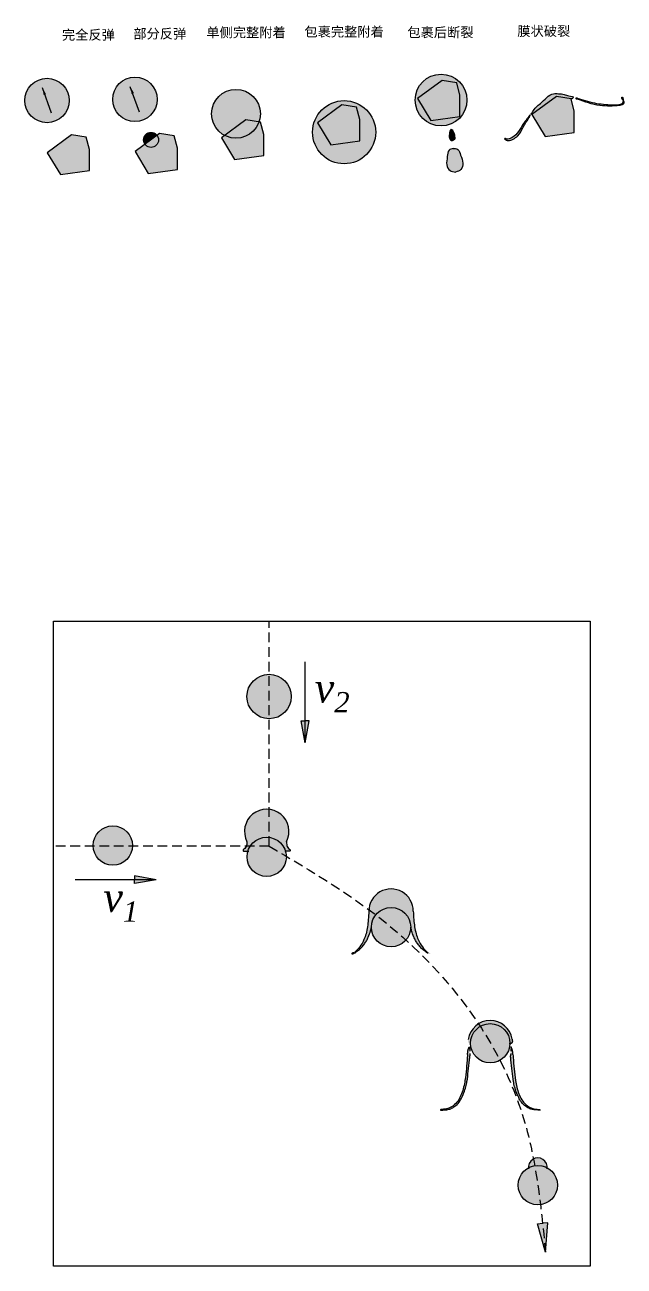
# Model space of a CAD drawing. Header units: millimetres. Extents: x -168 to 2937, y -666 to 1342.
# Drawn here: x 1097 to 1406, y -217 to 422 of the extents above; entities that cross this region are included whole.
import ezdxf

# ---------------------------------------------------------------- set-up
doc = ezdxf.new("R2010")
doc.units = ezdxf.units.MM
doc.linetypes.add('CENTER', pattern=[2, 1.25, -0.25, 0.25, -0.25])
doc.linetypes.add('DASHED', pattern=[0.75, 0.5, -0.25])
doc.styles.add('说明', font='', dxfattribs={"height": 3})
doc.styles.get('说明').set_extended_font_data('SimSun')

msp = doc.modelspace()

# ---------------------------------------------------------------- hatches: boundary and pattern name
at = {"ltscale": 5}
h = msp.add_hatch(color=256, dxfattribs=at)
h.set_gradient(color1=(68, 128, 238), one_color=1, tint=1, name='SPHERICAL')
h.paths.add_polyline_path([(1298.064855648443, 383.7305736401386, 1), (1324.743388965653, 383.7305736401386, 1)])
h.paths.add_polyline_path([(1311.924535845924, 393.7303434259884), (1319.501351831489, 392.5407290483643), (1321.157894394005, 386.2113890561257), (1321.157894394005, 375.2747302143816), (1306.110941010608, 373.224105265391), (1299.271413585079, 384.5025354040212)], flags=16)
h = msp.add_hatch(color=151)
h.set_gradient(color1=(61, 117, 240), one_color=1, tint=1, name='SPHERICAL')
h.paths.add_polyline_path([(1119.26464222179, 386.4532388977797, 1), (1097.15219614047, 380.5282268276133, 1)])
h = msp.add_hatch(color=151)
h.set_gradient(color1=(61, 117, 240), one_color=1, tint=1, name='SPHERICAL')
h.paths.add_polyline_path([(1164.600537313836, 387.0489380056188, 1), (1142.488091232516, 381.1239259354525, 1)])
for color, points in [(7, [(1153.080930786743, 387.3263785569725), (1151.1687888665, 390.6131343847203), (1152.448809941464, 387.0963053848313)]), (7, [(1151.816689096184, 386.8662322126903), (1151.1687888665, 390.6131343847203), (1152.448809941464, 387.0963053848313)]), (7, [(1107.745035694697, 386.7306794491334), (1105.832893774453, 390.0174352768812), (1107.112914849417, 386.5006062769922)]), (7, [(1106.480794004137, 386.2705331048512), (1105.832893774453, 390.0174352768812), (1107.112914849417, 386.5006062769922)]), (7, [(1241.349788008998, 52.55176302178823), (1241.349788008998, 63.77935677562981), (1239.331721149801, 63.77935677562981)]), (7, [(1243.367854868195, 63.77935677562981), (1241.349788008998, 52.55176302178823), (1241.349788008998, 63.77935677562981)]), (7, [(1153.254127352208, -16.06621893293732), (1164.48172110605, -18.08428579213387), (1153.254127352208, -18.08428579213387)]), (7, [(1164.48172110605, -18.08428579213387), (1153.254127352208, -18.08428579213387), (1153.254127352208, -20.1023526513311)]), (1, [(1361.110275494834, -195.4286035727396), (1365.269262464528, -210.0589705160569), (1363.787823579377, -195.1623272197121)]), (1, [(1365.269262464528, -210.0589705160569), (1363.787823579377, -195.1623272197121), (1366.465371663922, -194.8960508666845)])]:
    msp.add_hatch(color=color).paths.add_polyline_path(points)
for points in [[(1321.157894394005, 386.2113890561257), (1319.501351831489, 392.5407290483643), (1311.924535845924, 393.7303434259884), (1299.271413585079, 384.5025354040212), (1306.110941010608, 373.224105265391), (1321.157894394005, 375.2747302143816)], [(1380.09995953612, 378.0000241783079), (1378.443416973603, 384.3293641705465), (1370.866600988038, 385.5189785481706), (1358.213478727193, 376.2911705262034), (1365.053006152722, 365.0127403875732), (1380.09995953612, 367.0633653365638)], [(1269.533856354553, 373.6842286059108), (1267.877313792037, 380.0135685981494), (1260.300497806472, 381.2031829757735), (1247.647375545627, 371.9753749538063), (1254.486902971156, 360.6969448151762), (1269.533856354553, 362.7475697641668)], [(1220.008568051742, 366.0260203230602), (1218.352025489225, 372.3553603152988), (1210.775209503661, 373.5449746929229), (1198.122087242816, 364.3171666709557), (1204.961614668344, 353.0387365323255), (1220.008568051742, 355.0893614813161)], [(1130.142602394166, 358.3172388370888), (1128.48605983165, 364.6465788293274), (1120.909243846085, 365.8361932069515), (1108.25612158524, 356.6083851849843), (1115.095649010769, 345.3299550463541), (1130.142602394166, 347.3805799953448)], [(1175.478497486213, 358.912937944928), (1173.821954923696, 365.2422779371666), (1166.245138938132, 366.4318923147907), (1153.592016677287, 357.2040842928235), (1160.431544102815, 345.9256541541934), (1175.478497486213, 347.976279103184)]]:
    msp.add_hatch(color=256, dxfattribs=at).paths.add_polyline_path(points)
h = msp.add_hatch(color=256, dxfattribs=at)
h.set_gradient(color1=(68, 128, 238), one_color=1, tint=1, name='SPHERICAL')
h.paths.add_polyline_path([(1193.045470725386, 376.6525482293055, 0.2782686731374369), (1199.764296925206, 365.5148153910511), (1210.775209503661, 373.5449746929229), (1217.51794280543, 372.4863172706558, 0.08451279472621634), (1218.227208315838, 376.6525482293055, 1)])
h = msp.add_hatch(color=256, dxfattribs=at)
h.set_gradient(color1=(68, 128, 238), one_color=1, tint=1, name='SPHERICAL')
edge = h.paths.add_edge_path()
edge.add_spline(control_points=[(1356.781201573634, 374.8123206393765), (1356.842364113052, 374.8384842874511), (1356.981746328805, 374.9244660427959), (1357.086700771373, 375.2581977207615), (1357.189540552062, 375.5587088061533), (1357.348059637619, 375.7499117478724), (1357.358717054293, 376.025992555774), (1356.976547745425, 375.6700164863473), (1356.744892891178, 375.34482191524), (1356.202208798037, 374.7313791214663), (1355.267973890511, 373.5158324497987), (1352.674963422676, 369.9905925003122), (1350.438652589754, 365.3471495885954), (1346.750765634737, 363.7600021678272), (1345.412274036403, 363.3394188399753), (1344.829807273089, 363.8381546899736), (1344.468278557469, 364.0808786881831), (1343.97157780551, 363.7487664803416), (1344.54637461207, 363.2987623190628), (1345.076468332105, 362.9475856622869), (1346.115101568383, 362.8331877542881), (1347.369309858454, 362.8616401298765), (1349.080782722546, 363.8411839794661), (1351.79890001542, 365.5923671639748), (1353.28552224113, 369.0928313129565), (1355.0509013833, 371.9981148380846), (1356.129773788219, 373.6583049211114), (1356.649266758501, 374.5765619666703), (1356.781201573634, 374.8123206393766)], knot_values=[0.2416253327430791, 0.2416253327430791, 0.2416253327430791, 0.2416253327430791, 0.4398426881751445, 0.7520437936799206, 1.225060360504775, 1.377127263806531, 1.527998269847219, 1.815989240292576, 2.311132356773794, 3.074338884808173, 4.101995781663767, 6.997972567788008, 16.26370167663839, 17.95526860929146, 19.35226278395657, 19.90840308197157, 20.19604877666119, 20.58587956864591, 21.12636661991543, 21.75681720830566, 22.69018762586683, 24.10014133058093, 25.47849191405642, 28.49510909741259, 33.63970312095778, 36.40183872820337, 38.75640981781866, 39.56691318222288, 39.56691318222288, 39.56691318222288, 39.56691318222288], degree=3, periodic=0)
edge = h.paths.add_edge_path()
edge.add_spline(control_points=[(1381.299948878225, 384.2379741891298), (1381.19463833831, 384.295723094521), (1380.98089216119, 384.4235905209073), (1381.015188805052, 385.2420411328113), (1382.313729575362, 384.4492481260552), (1384.389967363895, 384.0219270192048), (1389.653551845217, 382.1348948083607), (1396.171743585594, 381.3934114910635), (1401.711916588263, 381.0873961854104), (1404.416102534165, 381.6639895418677), (1405.339480845943, 382.2060998748617), (1405.356832282881, 383.5897427706414), (1405.841761452206, 382.6245899702656), (1405.524716859151, 381.8477867016967), (1404.313793488824, 380.8734359376859), (1402.202034356522, 380.8335728761195), (1398.892131097185, 380.5425889403327), (1394.35513480034, 380.7440434100066), (1388.817776944764, 381.5687823973647), (1384.520063404368, 383.3336639213041), (1381.974990415479, 384.0489752043852), (1381.299948878225, 384.2379741891298)], knot_values=[0.02650214449908354, 0.02650214449908354, 0.02650214449908354, 0.02650214449908354, 0.3668574997350582, 0.7424949367487237, 1.894262582381526, 3.12743490577737, 8.12242620322511, 17.58464728776416, 23.17580160712411, 24.67992875881717, 25.67628525251004, 26.50836299837643, 26.87204994215041, 28.05937614435399, 28.88171169764193, 31.40152650018397, 34.03913014757348, 38.99145816997297, 44.92134597814604, 50.74911677990956, 52.8519863920559, 52.8519863920559, 52.8519863920559, 52.8519863920559], degree=3, periodic=0)
edge = h.paths.add_edge_path()
edge.add_spline(control_points=[(1404.892337961086, 384.1971009670935), (1404.812399722663, 384.2982045364527), (1404.642120694425, 384.5411932723773), (1404.59948116568, 384.8905381504326), (1404.592967347749, 385.4147319877059), (1404.946323552279, 385.1781698239625), (1405.165385126849, 384.9873563123941), (1405.201538232172, 384.4978459668786), (1405.331053729988, 384.1861313849133), (1405.396487794628, 383.3463372840019), (1405.198007265505, 383.804019767616), (1404.887192073656, 383.8478779522383), (1404.878847202122, 384.0507955563922), (1404.892337961086, 384.1971009670936)], knot_values=[0.1198011541263406, 0.1198011541263406, 0.1198011541263406, 0.1198011541263406, 0.3603473512434037, 0.6903385213804454, 0.869874577279497, 1.094768234668348, 1.220027039276248, 1.463420628696909, 1.914923184393774, 2.180556561035519, 2.369589556474645, 2.501648553072067, 2.735296293687975, 2.735296293687975, 2.735296293687975, 2.735296293687975], degree=3, periodic=0)
h = msp.add_hatch(color=256, dxfattribs=at)
h.set_gradient(color1=(68, 128, 238), one_color=1, tint=1, name='SPHERICAL')
edge = h.paths.add_edge_path()
edge.add_spline(control_points=[(1378.431292350939, 384.3756900910846), (1378.669166360259, 384.4034734444306), (1379.117014707066, 384.455781508268), (1380.198182845176, 385.5743914360311), (1376.847778292727, 385.8161226265341), (1374.955581636453, 386.8000528890154), (1372.09234187914, 386.9439455756896), (1368.882602603999, 387.271603440186), (1365.650173360706, 384.9697711005389), (1363.08528153771, 382.247156222392), (1360.30074402842, 380.1697357861786), (1359.125868830547, 378.406271736668), (1358.293860048594, 377.3601933717423), (1358.140323581578, 376.9545855334219), (1357.761811101344, 376.6561574979898), (1358.011617304282, 376.4542922228946), (1358.213478727193, 376.2911705262034)], knot_values=[0, 0, 0, 0, 0.7208841939292309, 1.357217610332115, 3.759362072122288, 6.271724954901459, 9.23753533509026, 11.82494156879094, 15.81942282403566, 20.30147637166521, 23.27190160786705, 26.08835187345194, 26.62385453625799, 27.25407506290964, 27.38614164799694, 27.94218025679683, 27.94218025679683, 27.94218025679683, 27.94218025679683], degree=3, periodic=0)
edge.add_line((1358.213478727193, 376.2911705262034), (1370.866600988038, 385.5189785481706))
edge.add_line((1370.866600988038, 385.5189785481706), (1378.431292350939, 384.3756900910846))
h = msp.add_hatch(color=256, dxfattribs=at)
h.set_gradient(color1=(68, 128, 238), one_color=1, tint=1, name='SPHERICAL')
h.paths.add_polyline_path([(1277.694849332685, 367.1507443837013, 1), (1245.126611899871, 367.1507443837013, 1)])
h.paths.add_polyline_path([(1269.533856354553, 362.7475697641668), (1254.486902971156, 360.6969448151762), (1247.647375545627, 371.9753749538063), (1260.300497806472, 381.2031829757735), (1267.877313792037, 380.0135685981494), (1269.533856354553, 373.6842286059108)], flags=16)
h = msp.add_hatch(color=256, dxfattribs=at)
h.set_gradient(color1=(69, 94, 237), one_color=1, tint=1, name='SPHERICAL')
h.paths.add_polyline_path([(1164.961124930939, 365.4954724721912, 0.7258565346707707), (1157.975354863866, 363.2187185691203, 0.1588448748907908), (1158.717378761787, 360.9419646660493)])
h = msp.add_hatch(color=151)
h.set_gradient(color1=(61, 117, 240), one_color=1, tint=1, name='SPHERICAL')
edge = h.paths.add_edge_path()
edge.add_spline(control_points=[(1317.255106005612, 362.8527358706376), (1317.420390507942, 362.9160489613571), (1317.935040083047, 363.1131881654447), (1318.587161213521, 363.9378038721766), (1318.321928432327, 365.7046151330836), (1317.945517394415, 367.5073830371447), (1316.944041233734, 368.4963801448574), (1316.645078782924, 368.7916173265044)], knot_values=[0, 0, 0, 0, 0.5303994817304034, 1.651515199912941, 2.78745218855749, 5.712057678250453, 6.956655773016211, 6.956655773016211, 6.956655773016211, 6.956655773016211], degree=3, periodic=0)
edge.add_spline(control_points=[(1316.645078782924, 368.7916173265044), (1316.412377920544, 368.4417690035575), (1315.632867431477, 367.2698333496452), (1315.630801389424, 365.4281892154961), (1315.730282407541, 363.6443523432114), (1316.536422556841, 362.9695256304277), (1317.080401956932, 362.8811261778229), (1317.255106005612, 362.8527358706376)], knot_values=[0, 0, 0, 0, 1.24459809476565, 4.169203584458862, 5.305140573103499, 6.42625629128599, 6.956655773016945, 6.956655773016945, 6.956655773016945, 6.956655773016945], degree=3, periodic=0)
h = msp.add_hatch(color=151)
h.set_gradient(color1=(61, 117, 240), one_color=1, tint=1, name='SPHERICAL')
edge = h.paths.add_edge_path()
edge.add_spline(control_points=[(1318.925602453155, 346.5897233271957), (1319.930869814378, 346.9273190811434), (1322.065697753709, 347.6442515863923), (1323.014034846835, 351.67513543111), (1321.54091890966, 354.8536419360814), (1320.58692819399, 358.6156448120759), (1318.523972414949, 358.7760360632271), (1317.66701074191, 358.8426633541869)], knot_values=[0, 0, 0, 0, 3.008629996326898, 6.389252872440085, 10.6583029931405, 13.99673692036497, 16.36897896480361, 16.36897896480361, 16.36897896480361, 16.36897896480361], degree=3, periodic=0)
edge.add_spline(control_points=[(1317.66701074191, 358.8426633541869), (1316.841488355336, 358.603215459595), (1314.854216075036, 358.0267947940412), (1314.684924262485, 354.1494111134161), (1313.888728249706, 350.7378064945104), (1315.636701714172, 346.9838810051959), (1317.872696649112, 346.7159086212533), (1318.925602453155, 346.5897233271957)], knot_values=[0, 0, 0, 0, 2.372242044438962, 5.710675971663335, 9.979726092363634, 13.3603489684766, 16.36897896480336, 16.36897896480336, 16.36897896480336, 16.36897896480336], degree=3, periodic=0)
h = msp.add_hatch(color=151)
h.set_gradient(color1=(61, 117, 240), one_color=1, tint=1, name='SPHERICAL')
h.paths.add_polyline_path([(1234.17560123061, 76.32713006681706, 1), (1211.283112512018, 76.32713006681706, 1)])
h = msp.add_hatch(color=151)
h.set_gradient(color1=(61, 117, 240), one_color=1, tint=1, name='SPHERICAL')
edge = h.paths.add_edge_path()
edge.add_arc((1221.487042652957, 6.808546154874648), 11.44624435929633, 90.00000000000114, 207.4636037954918)
edge.add_spline(control_points=[(1211.330744563548, 1.529709251561258), (1211.296625347189, 1.065379294573063), (1211.22963186011, 0.2427456379742807), (1210.877381817872, -0.9708973553407532), (1210.400412863486, -2.10929465137076), (1209.356978063487, -2.449274266420275), (1209.30069186151, -3.195406941999522), (1209.858461006266, -3.479872585111707), (1210.678550248305, -3.328915635806993), (1211.366692126471, -3.347421757341749), (1211.784982375301, -3.372006760014528)], knot_values=[6.516171785898566, 6.516171785898566, 6.516171785898566, 6.516171785898566, 7.903526105270348, 8.984912324884782, 10.33517913637245, 11.40285272537325, 11.80803719830887, 12.22561246474938, 13.03645146845715, 14.2890016822963, 14.2890016822963, 14.2890016822963, 14.2890016822963], degree=3, periodic=0)
edge.add_arc((1221.487042652957, -6.300599579977643), 10.13442793335742, 90, 163.2034199015666, ccw=False)
edge.add_line((1221.487042652957, 3.833828353379772), (1221.487042652957, 18.25479051417096))
edge = h.paths.add_edge_path()
edge.add_line((1221.487042652957, 18.25479051417096), (1221.487042652957, 3.833828353379772))
edge.add_arc((1221.487042652957, -6.300599579977643), 10.13442793335742, 16.796580098436323, 90, ccw=False)
edge.add_spline(control_points=[(1231.189102930613, -3.372006760014074), (1231.607393179444, -3.347421757341067), (1232.295535057609, -3.328915635806084), (1233.115624299649, -3.479872585110797), (1233.673393444405, -3.195406941998613), (1233.617107242428, -2.449274266419366), (1232.573672442429, -2.109294651369964), (1232.096703488043, -0.9708973553399574), (1231.744453445804, 0.2427456379750765), (1231.677459958726, 1.065379294573972), (1231.643340742367, 1.529709251562053)], knot_values=[6.516171785898374, 6.516171785898374, 6.516171785898374, 6.516171785898374, 7.768721999739087, 8.579561003446857, 8.997136269887367, 9.402320742822983, 10.46999433182378, 11.82026114331146, 12.90164736292589, 14.28900168229786, 14.28900168229786, 14.28900168229786, 14.28900168229786], degree=3, periodic=0)
edge.add_arc((1221.487042652957, 6.808546154874648), 11.44624435929633, 332.5363962045107, 450.0000000000011)
h = msp.add_hatch(color=151)
h.set_gradient(color1=(52, 60, 57), one_color=1, tint=1, name='SPHERICAL')
h.paths.add_polyline_path([(1131.987812735838, -0.4927382157488864, 1), (1152.256668602553, -0.4927382157488864, 1)])
h = msp.add_hatch(color=151)
h.set_gradient(color1=(52, 60, 57), one_color=1, tint=1, name='SPHERICAL')
h.paths.add_polyline_path([(1211.352614719599, -6.300599579977643, 1), (1231.621470586314, -6.300599579977643, 1)])
h = msp.add_hatch(color=151)
h.set_gradient(color1=(61, 117, 240), one_color=1, tint=1, name='SPHERICAL')
edge = h.paths.add_edge_path()
edge.add_spline(control_points=[(1274.185561453686, -34.27510827810097), (1274.10685285427, -35.73508012222005), (1273.896248862369, -39.64158971219031), (1273.209834845896, -44.6048951397549), (1271.621854001361, -49.33361602834744), (1269.707221561478, -52.68229009389809), (1267.76417427586, -54.62995312538312), (1266.858550683914, -55.53671100251388)], knot_values=[0, 0, 0, 0, 4.388875556807723, 11.74350349352159, 14.92363018966222, 19.32006269814245, 23.15354980542694, 23.15354980542694, 23.15354980542694, 23.15354980542694], degree=3, periodic=0)
edge.add_spline(control_points=[(1266.858550683914, -55.536711002514), (1266.857743861705, -55.53884922358334), (1266.856937387418, -55.54098746783684), (1266.856131299949, -55.54312573786611)], knot_values=[0.06132362243088227, 0.06132362243088227, 0.06132362243088227, 0.06132362243088227, 0.06817903491146154, 0.06817903491146154, 0.06817903491146154, 0.06817903491146154], degree=3, periodic=0)
edge.add_line((1266.856131299949, -55.54312573786576), (1266.998325921014, -55.77366341709337))
edge.add_spline(control_points=[(1266.998325921014, -55.77366341709337), (1267.616919688345, -55.31534901086543), (1268.827088562303, -54.41382959027494), (1270.559618645203, -52.93232897308663), (1271.838898292329, -51.18541848558671), (1273.069388892759, -49.47511446014751), (1274.028387022881, -47.16986255872355), (1274.990740313754, -44.89067688767609), (1275.363521348914, -43.14118569604496), (1275.497377879625, -42.51298629925846)], knot_values=[0.1895379680071209, 0.1895379680071209, 0.1895379680071209, 0.1895379680071209, 2.501062672533097, 4.719677324219342, 6.988127200360685, 8.975374004800837, 11.01697941793548, 14.45045649582578, 16.37404876603332, 16.37404876603332, 16.37404876603332, 16.37404876603332], degree=3, periodic=0)
edge.add_arc((1285.631805812982, -42.51298629925789), 10.13442793335741, 0, 180, ccw=False)
edge.add_spline(control_points=[(1295.76623374634, -42.51298629925846), (1295.90009027705, -43.14118569604496), (1296.27287131221, -44.89067688767609), (1297.235224603083, -47.16986255872355), (1298.194222733206, -49.47511446014751), (1299.424713333636, -51.18541848558671), (1300.703992980761, -52.93232897308663), (1302.434140228583, -54.41179200854761), (1303.641696474276, -55.31162708167558), (1304.257778866252, -55.76810149615103)], knot_values=[0.1988884070354224, 0.1988884070354224, 0.1988884070354224, 0.1988884070354224, 2.122480677242963, 5.555957755133262, 7.597563168267907, 9.58480997270806, 11.8532598488494, 14.07187450053565, 16.37404876603332, 16.37404876603332, 16.37404876603332, 16.37404876603332], degree=3, periodic=0)
edge.add_line((1304.257778866252, -55.76810149615092), (1304.405453257696, -55.53775078308384))
edge.add_spline(control_points=[(1304.405453257696, -55.53775078308406), (1304.405322495066, -55.53740418894422), (1304.405191723129, -55.53705759542454), (1304.40506094205, -55.536711002514)], knot_values=[0.06132362243088228, 0.06132362243088228, 0.06132362243088228, 0.06132362243088228, 0.06243484399656621, 0.06243484399656621, 0.06243484399656621, 0.06243484399656621], degree=3, periodic=0)
edge.add_spline(control_points=[(1304.383353496556, -55.47933371848326), (1304.390598591764, -55.49845886144563), (1304.397843686972, -55.51758400440799), (1304.40506094205, -55.536711002514)], knot_values=[0, 0, 0, 0, 0.06132362243088227, 0.06132362243088227, 0.06132362243088227, 0.06132362243088227], degree=3, periodic=0)
edge.add_spline(control_points=[(1304.40506094205, -55.53671100251388), (1303.499437350104, -54.62995312538312), (1301.556390064487, -52.68229009389809), (1299.641757624604, -49.33361602834744), (1298.053776780069, -44.6048951397549), (1297.367362763596, -39.64158971219031), (1297.156758771695, -35.73508012222005), (1297.078050172279, -34.27510827810097)], knot_values=[0, 0, 0, 0, 3.833487107284494, 8.229919615764722, 11.41004631190535, 18.76467424861922, 23.15354980542694, 23.15354980542694, 23.15354980542694, 23.15354980542694], degree=3, periodic=0)
edge.add_arc((1285.631805812982, -34.27510827810097), 11.44624435929632, 0, 180)
edge = h.paths.add_edge_path()
edge.add_spline(control_points=[(1266.351482820094, -55.7482539075183), (1266.280981688249, -55.75202403325939), (1266.114573973519, -55.7603451214256), (1265.807106275291, -55.72893588389861), (1265.632609675198, -55.97962911574059), (1265.225008885748, -56.14229478091529), (1265.684184371086, -56.46451552225285), (1266.010411490317, -56.13373904775854), (1266.430795002637, -56.14695241156592), (1266.560225044682, -55.77137991691889), (1266.413804351941, -55.75394698661133), (1266.351482820064, -55.74825390754752)], knot_values=[0.01079668500507544, 0.01079668500507544, 0.01079668500507544, 0.01079668500507544, 0.2262363860270719, 0.5180439183815571, 0.8454294520123344, 1.144447985954609, 1.438247578027268, 1.927142122641175, 2.365924582066874, 2.589448993959059, 2.746207532359739, 2.746207532359739, 2.746207532359739, 2.746207532359739], degree=3, periodic=0)
edge = h.paths.add_edge_path()
edge.add_spline(control_points=[(1266.997336456463, -55.7743965064986), (1266.997555265361, -55.77397113576428), (1266.997773291853, -55.77354552614925), (1266.997990547019, -55.77311968103614)], knot_values=[0.7589054901049456, 0.7589054901049456, 0.7589054901049456, 0.7589054901049456, 0.7603815877751204, 0.7603815877751204, 0.7603815877751204, 0.7603815877751204], degree=3, periodic=0)
edge.add_line((1266.997990547019, -55.77311968103625), (1266.856131299949, -55.54312573786576))
edge.add_spline(control_points=[(1266.856131299949, -55.54312573786611), (1266.850097205424, -55.55913209445289), (1266.823704768469, -55.62940079386881), (1266.783715564349, -55.73898363090844), (1266.732412432515, -55.8450895850544), (1266.760246816003, -55.96264178503073), (1266.916012396299, -55.89694193164105), (1266.974874535634, -55.81806312081831), (1266.997336456463, -55.7743965064986)], knot_values=[0.06817903491146154, 0.06817903491146154, 0.06817903491146154, 0.06817903491146154, 0.1194963031773979, 0.2934440612063773, 0.4192323021146275, 0.4684394448163596, 0.6073760536280269, 0.7589054901049456, 0.7589054901049456, 0.7589054901049456, 0.7589054901049456], degree=3, periodic=0)
edge = h.paths.add_edge_path()
edge.add_spline(control_points=[(1304.266275169502, -55.7743965064986), (1304.28873709033, -55.81806312081831), (1304.347599229665, -55.89694193164105), (1304.503364809962, -55.96264178503073), (1304.53119919345, -55.8450895850544), (1304.479896061615, -55.73898363090844), (1304.439252524821, -55.62760771915403), (1304.412167946023, -55.55554846445973), (1304.405453257696, -55.53775078308406)], knot_values=[0.06243484399656618, 0.06243484399656618, 0.06243484399656618, 0.06243484399656618, 0.2139642804734848, 0.3529008892851522, 0.4021080319868843, 0.5278962728951344, 0.7018440309241138, 0.7589054901049456, 0.7589054901049456, 0.7589054901049456, 0.7589054901049456], degree=3, periodic=0)
edge.add_line((1304.405453257696, -55.53775078308384), (1304.260802880348, -55.76338447110227))
edge.add_spline(control_points=[(1304.260802880348, -55.76338447110182), (1304.262573930888, -55.76707134529404), (1304.264395686705, -55.77074273837157), (1304.266275169502, -55.7743965064986)], knot_values=[0.7589054901049456, 0.7589054901049456, 0.7589054901049456, 0.7589054901049456, 0.7715845913801368, 0.7715845913801368, 0.7715845913801368, 0.7715845913801368], degree=3, periodic=0)
edge = h.paths.add_edge_path()
edge.add_spline(control_points=[(1304.91212880587, -55.7482539075183), (1304.982629937715, -55.7520240332595), (1305.149037652445, -55.7603451214256), (1305.456505350674, -55.72893588389884), (1305.631001950766, -55.97962911574048), (1306.038602740217, -56.14229478091529), (1305.579427254878, -56.46451552225319), (1305.253200135647, -56.13373904775877), (1304.832816623328, -56.14695241156592), (1304.703386581282, -55.77137991691923), (1304.849807274023, -55.75394698661133), (1304.9121288059, -55.74825390754752)], knot_values=[0.01079668500434229, 0.01079668500434229, 0.01079668500434229, 0.01079668500434229, 0.2262363860268662, 0.5180439183811691, 0.8454294520120744, 1.144447985954322, 1.438247578027152, 1.927142122640951, 2.365924582066726, 2.589448993958898, 2.746207532359041, 2.746207532359041, 2.746207532359041, 2.746207532359041], degree=3, periodic=0)
h = msp.add_hatch(color=151)
h.set_gradient(color1=(52, 60, 57), one_color=1, tint=1, name='SPHERICAL')
h.paths.add_polyline_path([(1275.497377879625, -42.51298629925846, 1), (1295.76623374634, -42.51298629925846, 1)])
at = {"linetype": 'CENTER', "ltscale": 5}
h = msp.add_hatch(color=51, dxfattribs=at)
h.set_gradient(color1=(61, 117, 240), one_color=1, tint=1, name='SPHERICAL')
edge = h.paths.add_edge_path()
edge.add_spline(control_points=[(1325.472139418672, -100.2216294571136), (1325.349149570747, -100.9961023000412), (1325.199221905094, -101.9402038450926), (1326.093391597283, -102.5300208540288), (1326.415560278722, -102.6965253988362), (1326.608148331015, -102.7890041489949)], knot_values=[0, 0, 0, 0, 2.013426941492492, 2.45441722543192, 3.097700441788237, 3.097700441788237, 3.097700441788237, 3.097700441788237], degree=3, periodic=0)
edge.add_spline(control_points=[(1326.608148331014, -102.789004148995), (1326.616192089588, -102.6528748795309), (1326.624216654734, -102.5167435813903), (1326.632241219881, -102.3806122832498)], knot_values=[41.81872243947659, 41.81872243947659, 41.81872243947659, 41.81872243947659, 42.22758642692062, 42.22758642692062, 42.22758642692062, 42.22758642692062], degree=3, periodic=0)
edge.add_arc((1336.766669153238, -102.3806122832478), 10.13442793335742, 0, 180, ccw=False)
edge.add_spline(control_points=[(1346.901097086596, -102.3806122832498), (1346.909121651742, -102.5167435813922), (1346.917146216888, -102.6528748795347), (1346.925189975462, -102.7890041490005)], knot_values=[41.81872243947105, 41.81872243947105, 41.81872243947105, 41.81872243947105, 42.22758642692062, 42.22758642692062, 42.22758642692062, 42.22758642692062], degree=3, periodic=0)
edge.add_spline(control_points=[(1346.925189975462, -102.789004148995), (1347.117778027755, -102.6965253988361), (1347.439946709193, -102.5300208540287), (1348.334116401383, -101.9402038450926), (1348.184188735729, -100.9961023000412), (1348.061198887804, -100.2216294571136)], knot_values=[0, 0, 0, 0, 0.6432832163560978, 1.084273500295526, 3.097700441788018, 3.097700441788018, 3.097700441788018, 3.097700441788018], degree=3, periodic=0)
edge.add_arc((1336.766669153238, -102.0790760936924), 11.44624435929636, 9.33900729701037, 172.4635992491085)
h = msp.add_hatch(color=151)
h.set_gradient(color1=(52, 60, 57), one_color=1, tint=1, name='SPHERICAL')
h.paths.add_polyline_path([(1326.632241219881, -102.3806122832498, 1), (1346.901097086596, -102.3806122832498, 1)])
h = msp.add_hatch(color=51, dxfattribs=at)
h.set_gradient(color1=(61, 117, 240), one_color=1, tint=1, name='SPHERICAL')
edge = h.paths.add_edge_path()
edge.add_spline(control_points=[(1312.248136620865, -136.4665529377594), (1311.975782931069, -136.5050324589757), (1311.606873003082, -136.557153938995), (1311.18425030317, -136.5654083176228), (1311.004884983596, -136.8358341138264), (1311.256772670872, -136.8504371112156), (1311.618720525345, -136.9132529628521), (1312.934406572973, -136.7046958290051), (1314.744349841638, -136.7061421416581), (1317.098101965181, -135.8426835413197), (1319.252637451731, -134.4273111917912), (1321.208422363564, -132.2989800784771), (1322.26160066613, -129.9111966112201), (1323.403167471665, -127.5023861207468), (1324.194232961568, -124.970950123688), (1325.024677845181, -121.2645050200094), (1325.364925674808, -116.5922981446071), (1325.990775212484, -112.1555303788967), (1326.232284525171, -109.5004458387865), (1326.290086125302, -108.7918393123349)], knot_values=[0, 0, 0, 0, 0.8164195989445789, 1.105860896096537, 1.303911758140238, 1.425673325373515, 1.693107393476993, 2.522138005535738, 5.22580941640939, 7.196489877776484, 9.907599498205293, 12.91875090302198, 15.7048283823105, 17.68729788882492, 20.91913111507809, 23.63001682145261, 29.06933972899799, 34.93725408902328, 37.07057831104905, 37.07057831104905, 37.07057831104905, 37.07057831104905], degree=3, periodic=0)
edge.add_spline(control_points=[(1326.290086125302, -108.791839312335), (1326.251959386503, -108.4274874608641), (1326.187962932128, -107.8159159660672), (1326.234310329556, -106.9357468281138), (1326.120330231759, -106.1528355898287), (1326.257717274926, -105.2946361399765), (1325.910497719603, -104.8164377218451), (1326.137153425062, -104.2604232480582), (1325.848428750473, -104.3101146569618), (1325.837694451401, -104.7484163149425), (1325.450136901384, -105.2199286249316), (1325.235679983038, -106.4454944592546), (1325.116925335261, -107.4249381443357), (1325.03359809362, -108.112189903729)], knot_values=[0, 0, 0, 0, 1.098306122711514, 1.843527662888741, 2.625075998681957, 3.498461655958519, 4.241235700781304, 4.520935866320784, 4.60332076563318, 4.962820892458677, 5.572178882088306, 6.464798345777119, 8.56428927265578, 8.56428927265578, 8.56428927265578, 8.56428927265578], degree=3, periodic=0)
edge.add_spline(control_points=[(1325.033598093637, -108.1121899034492), (1325.001668664195, -108.6241804717932), (1324.717370653861, -113.1059631103383), (1324.197400823599, -119.965425835344), (1322.37233444288, -128.3402362687751), (1319.263639292785, -133.9460872923689), (1315.130295477, -136.1438403270564), (1312.913515824716, -136.3920510554204), (1312.248136620865, -136.4665529377594)], knot_values=[4.778250669458277, 4.778250669458277, 4.778250669458277, 4.778250669458277, 6.316805975906889, 18.24439846476466, 25.35636728493469, 32.0125223663961, 36.68875646200289, 38.69434368656323, 38.69434368656323, 38.69434368656323, 38.69434368656323], degree=3, periodic=0)
edge = h.paths.add_edge_path()
edge.add_spline(control_points=[(1361.285201685611, -136.4665529377594), (1360.61982248176, -136.3920510554204), (1358.403042829476, -136.1438403270564), (1354.269699013691, -133.9460872923689), (1351.161003863597, -128.3402362687751), (1349.335937482878, -119.965425835344), (1348.815967652616, -113.1059631103383), (1348.531669642281, -108.6241804717932), (1348.499740212839, -108.1121899034492)], knot_values=[4.778250669458274, 4.778250669458274, 4.778250669458274, 4.778250669458274, 6.783837894018617, 11.4600719896254, 18.11622707108681, 25.22819589125684, 37.15578838011461, 38.69434368656323, 38.69434368656323, 38.69434368656323, 38.69434368656323], degree=3, periodic=0)
edge.add_spline(control_points=[(1348.499740212856, -108.112189903729), (1348.416412971215, -107.4249381443357), (1348.297658323438, -106.4454944592546), (1348.083201405092, -105.2199286249316), (1347.695643855076, -104.7484163149425), (1347.684909556002, -104.3101146569619), (1347.396184881415, -104.2604232480582), (1347.622840586872, -104.8164377218452), (1347.275621031551, -105.2946361399765), (1347.413008074718, -106.1528355898286), (1347.29902797692, -106.9357468281138), (1347.345375374347, -107.8159159660672), (1347.281378919973, -108.4274874608641), (1347.243252181175, -108.791839312335)], knot_values=[0, 0, 0, 0, 2.09949092687866, 2.992110390567474, 3.601468380197102, 3.960968507022599, 4.043353406334995, 4.323053571874475, 5.065827616697259, 5.939213273973822, 6.720761609767038, 7.465983149944265, 8.56428927265578, 8.56428927265578, 8.56428927265578, 8.56428927265578], degree=3, periodic=0)
edge.add_spline(control_points=[(1347.243252181174, -108.7918393123349), (1347.301053781305, -109.5004458387865), (1347.542563093992, -112.1555303788967), (1348.168412631668, -116.5922981446071), (1348.508660461295, -121.2645050200094), (1349.339105344908, -124.970950123688), (1350.130170834811, -127.5023861207468), (1351.271737640346, -129.9111966112201), (1352.324915942913, -132.2989800784771), (1354.280700854745, -134.4273111917912), (1356.435236341296, -135.8426835413197), (1358.788988464838, -136.7061421416581), (1360.598931733503, -136.7046958290051), (1361.914617781131, -136.9132529628521), (1362.276565635604, -136.8504371112156), (1362.52845332288, -136.8358341138264), (1362.349088003306, -136.5654083176228), (1361.926465303395, -136.557153938995), (1361.557555375407, -136.5050324589757), (1361.285201685611, -136.4665529377594)], knot_values=[0, 0, 0, 0, 2.13332422202577, 8.001238582051066, 13.44056148959645, 16.15144719597096, 19.38328042222413, 21.36574992873856, 24.15182740802708, 27.16297881284376, 29.87408843327257, 31.84476889463966, 34.54844030551332, 35.37747091757206, 35.64490498567554, 35.76666655290882, 35.96471741495252, 36.25415871210448, 37.07057831104905, 37.07057831104905, 37.07057831104905, 37.07057831104905], degree=3, periodic=0)
h = msp.add_hatch(color=151)
h.set_gradient(color1=(52, 60, 57), one_color=1, tint=1, name='SPHERICAL')
h.paths.add_polyline_path([(1351.175313705254, -175.4582894038239, 1), (1371.444169571969, -175.4582894038239, 1)])
at = {"ltscale": 5}
h = msp.add_hatch(color=256, dxfattribs=at)
h.set_gradient(color1=(68, 128, 238), one_color=1, tint=1, name='SPHERICAL')
edge = h.paths.add_edge_path()
edge.add_spline(control_points=[(1358.167328464327, -162.6147392038576), (1358.409589224753, -163.8941137857418), (1358.645616542129, -165.1751948365884), (1358.875754031515, -166.4578882882513)], knot_values=[218.2407226026995, 218.2407226026995, 218.2407226026995, 218.2407226026995, 220.8485391830317, 220.8485391830317, 220.8485391830317, 220.8485391830317], degree=3, periodic=0)
edge.add_arc((1361.309741638612, -181.4634079655376), 15.20164190003613, 71.77871522126878, 99.21348238085199, ccw=False)
edge.add_arc((1361.309741638612, -166.2617660655014), 4.814100693532675, 350.889357610634, 360)
edge.add_arc((1361.309741638612, -166.2617660655014), 4.814100693532676, 0, 130.7494029637315)
edge = h.paths.add_edge_path()
edge.add_spline(control_points=[(1358.875754031515, -166.4578882882513), (1358.645616542129, -165.1751948365884), (1358.409589224753, -163.8941137857418), (1358.167328464327, -162.6147392038576)], knot_values=[218.2407226026995, 218.2407226026995, 218.2407226026995, 218.2407226026995, 220.8485391830317, 220.8485391830317, 220.8485391830317, 220.8485391830317], degree=3, periodic=0)
edge.add_arc((1361.309741638612, -166.2617660655014), 4.814100693532675, 130.7494029637315, 180)
edge.add_arc((1361.309741638612, -166.2617660655014), 4.814100693532674, 180, 189.110642389366)
edge.add_arc((1361.309741638612, -181.4634079655376), 15.20164190003612, 99.21348238085199, 108.22128477873119, ccw=False)

# ---------------------------------------------------------------- linework, layer by layer
at = {"color": 7}
for p, q in [((1155.919839679853, 377.5597295563509), (1151.1687888665, 390.6131343847203)), ((1110.583944587806, 376.9640304485118), (1105.832893774453, 390.0174352768812)), ((1241.349788008998, 52.55176302178823), (1241.349788008998, 94.22519284222926)), ((1241.349788008998, 52.55176302178823), (1239.331721149801, 63.77935677562981)), ((1239.331721149801, 63.77935677562981), (1241.349788008998, 63.77935677562981)), ((1241.349788008998, 52.55176302178823), (1243.367854868195, 63.77935677562981)), ((1243.367854868195, 63.77935677562981), (1241.349788008998, 63.77935677562981)), ((1164.48172110605, -18.08428579213387), (1122.808291285609, -18.08428579213387)), ((1164.48172110605, -18.08428579213387), (1153.254127352208, -16.06621893293732)), ((1153.254127352208, -16.06621893293732), (1153.254127352208, -18.08428579213387)), ((1164.48172110605, -18.08428579213387), (1153.254127352208, -20.1023526513311)), ((1153.254127352208, -20.1023526513311), (1153.254127352208, -18.08428579213387))]:
    msp.add_line(p, q, dxfattribs=at)
at = {"ltscale": 5}
for p, q in [((1311.924535845924, 393.7303434259884), (1299.271413585079, 384.5025354040212)), ((1319.501351831489, 392.5407290483643), (1311.924535845924, 393.7303434259884)), ((1321.157894394005, 386.2113890561257), (1319.501351831489, 392.5407290483643)), ((1299.271413585079, 384.5025354040212), (1306.110941010608, 373.224105265391)), ((1321.157894394005, 375.2747302143816), (1321.157894394005, 386.2113890561257)), ((1370.866600988038, 385.5189785481706), (1358.213478727193, 376.2911705262034)), ((1370.866600988038, 385.5189785481706), (1358.213478727193, 376.2911705262034)), ((1378.443416973603, 384.3293641705465), (1370.866600988038, 385.5189785481706)), ((1378.431292350939, 384.3756900910846), (1370.866600988038, 385.5189785481706)), ((1380.09995953612, 378.0000241783079), (1378.443416973603, 384.3293641705465)), ((1260.300497806472, 381.2031829757735), (1247.647375545627, 371.9753749538063)), ((1267.877313792037, 380.0135685981494), (1260.300497806472, 381.2031829757735)), ((1269.533856354553, 373.6842286059108), (1267.877313792037, 380.0135685981494)), ((1380.09995953612, 367.0633653365638), (1380.09995953612, 378.0000241783079)), ((1210.775209503661, 373.5449746929229), (1198.122087242816, 364.3171666709557)), ((1218.352025489225, 372.3553603152988), (1210.775209503661, 373.5449746929229)), ((1220.008568051742, 366.0260203230602), (1218.352025489225, 372.3553603152988)), ((1247.647375545627, 371.9753749538063), (1254.486902971156, 360.6969448151762)), ((1269.533856354553, 362.7475697641668), (1269.533856354553, 373.6842286059108)), ((1306.110941010608, 373.224105265391), (1321.157894394005, 375.2747302143816)), ((1358.213478727193, 376.2911705262034), (1365.053006152722, 365.0127403875732)), ((1120.909243846085, 365.8361932069515), (1108.25612158524, 356.6083851849843)), ((1128.48605983165, 364.6465788293274), (1120.909243846085, 365.8361932069515)), ((1166.245138938132, 366.4318923147907), (1153.592016677287, 357.2040842928235)), ((1173.821954923696, 365.2422779371666), (1166.245138938132, 366.4318923147907)), ((1175.478497486213, 358.912937944928), (1173.821954923696, 365.2422779371666)), ((1220.008568051742, 355.0893614813161), (1220.008568051742, 366.0260203230602)), ((1365.053006152722, 365.0127403875732), (1380.09995953612, 367.0633653365638)), ((1130.142602394166, 358.3172388370888), (1128.48605983165, 364.6465788293274)), ((1130.142602394166, 347.3805799953448), (1130.142602394166, 358.3172388370888)), ((1175.478497486213, 347.976279103184), (1175.478497486213, 358.912937944928)), ((1198.122087242816, 364.3171666709557), (1204.961614668344, 353.0387365323255)), ((1254.486902971156, 360.6969448151762), (1269.533856354553, 362.7475697641668)), ((1108.25612158524, 356.6083851849843), (1115.095649010769, 345.3299550463541)), ((1153.592016677287, 357.2040842928235), (1160.431544102815, 345.9256541541934)), ((1204.961614668344, 353.0387365323255), (1220.008568051742, 355.0893614813161)), ((1115.095649010769, 345.3299550463541), (1130.142602394166, 347.3805799953448)), ((1160.431544102815, 345.9256541541934), (1175.478497486213, 347.976279103184))]:
    msp.add_line(p, q, dxfattribs=at)
at = {"color": 1, "linetype": 'DASHED', "lineweight": 30, "ltscale": 10}
for q in [(1222.729356871314, 115.0923028459983), (1111.515277879894, -0.7040620216967)]:
    msp.add_line((1222.729356871314, -0.7040620216967), q, dxfattribs=at)
msp.add_line((1304.429708868283, -55.49991553528044), (1304.20595071648, -55.84894592110568))
at = {"color": 1}
for p, q in [((1361.110275494834, -195.4286035727396), (1363.787823579377, -195.1623272197121)), ((1365.269262464528, -210.0589705160569), (1361.110275494834, -195.4286035727396)), ((1366.465371663922, -194.8960508666845), (1363.787823579377, -195.1623272197121)), ((1365.269262464528, -210.0589705160569), (1366.465371663922, -194.8960508666845))]:
    msp.add_line(p, q, dxfattribs=at)
at = {"ltscale": 5}
msp.add_lwpolyline([(1111.515277879894, 115.0923028459983), (1388.214023601841, 115.0923028459983), (1388.214023601841, -217.2405210380653), (1111.515277879894, -217.2405210380653)], close=True, dxfattribs=at)
for centre, radius in [((1311.404122307048, 383.7305736401386), 13.3392666586049), ((1161.839251846363, 363.2187185691203), 3.863896982496897)]:
    msp.add_circle(centre, radius, dxfattribs=at)
for centre, radius in [((1108.20841918113, 383.4907328626965), 11.44624435929643), ((1153.544314273176, 384.0864319705356), 11.44624435929643), ((1205.636339520612, 376.6525482293055), 12.59086879522607), ((1261.410730616278, 367.1507443837013), 16.28411871640704), ((1222.729356871314, 76.32713006681706), 11.44624435929643), ((1142.122240669196, -0.4927382157488864), 10.13442793335742), ((1221.487042652957, -6.300599579977643), 10.13442793335742), ((1285.631805812982, -42.51298629925846), 10.13442793335742), ((1285.631805812982, -42.51298629925846), 10.13442793335742), ((1336.766669153238, -102.3806122832498), 10.13442793335742), ((1336.766669153238, -102.3806122832498), 10.13442793335742), ((1361.309741638612, -175.4582894038239), 10.13442793335742), ((1361.309741638612, -175.4582894038239), 10.13442793335742)]:
    msp.add_circle(centre, radius)
for centre, start, end in [((1221.487042652957, 6.808546154874648), 332.536396204509, 207.463603795491), ((1285.631805812982, -34.27510827810097), 359.9999999998632, 180.0000000000065), ((1336.766669153238, -102.0790760936924), 9.339007296754108, 171.3891012973036)]:
    msp.add_arc(centre, 11.44624435929643, start, end)
msp.add_arc((1361.309741638612, -166.2617660655014), 4.814100693532675, 350.8893576106337, 189.1106423893663, dxfattribs=at)
for points in [[(1358.213478727193, 376.2911705262034), (1357.900019823217, 376.7504334683117), (1357.99343311513, 376.8437905236992), (1358.335943690501, 377.3728126574251), (1358.647326158519, 377.8084777357635), (1360.389102374874, 380.0217575894317), (1362.619628985974, 381.9834347088977), (1365.920794464873, 385.0151191391683), (1369.400406997536, 386.9767962586343), (1371.987813231237, 386.9767962586343), (1374.932099087537, 386.6201283351693), (1377.341065509937, 385.9067924882397), (1379.571584878574, 385.0151191391683), (1379.128686519112, 384.5582151448575), (1378.431292350939, 384.3756900910846)], [(1381.32459415554, 384.2245209379694), (1381.042695755701, 384.4592925658981), (1381.042695755701, 384.8349300029117), (1382.170282112592, 384.600158374983), (1383.344850329046, 384.2245209379694), (1388.13710139891, 382.8158805491685), (1397.486694240828, 381.3602907913546), (1403.077651408183, 381.4072437007767), (1404.534118024475, 381.7828811377904), (1405.238860402839, 382.487199561986), (1405.473776943116, 383.2854273454354), (1405.645416081357, 382.9647901684029), (1405.382130812253, 381.8070231894681), (1404.750240372433, 381.2807625750715), (1402.27533856396, 380.8071301463606), (1399.642464145531, 380.6492526701236), (1394.69265328612, 380.8071301463606), (1388.847673960248, 381.8070231894681), (1383.318632611824, 383.648928259036), (1381.232100656469, 384.2569687900918)], [(1405.015816065986, 384.0467073056059), (1404.693319024057, 384.5071409464683), (1404.601181854181, 385.0136146375946), (1404.647244789997, 385.2898770313275), (1404.969741831926, 385.1517458344611), (1405.107953235862, 385.0136146375946), (1405.200101703979, 384.6452721433355), (1405.338313107913, 383.9546216820409), (1405.338313107913, 383.5402336144797), (1405.15402746992, 383.7704504349113), (1404.969741831926, 383.8625360584757), (1404.908279391199, 384.3347613868764)], [(1356.536626103062, 374.7381178732417), (1356.937815116258, 374.9184203025984), (1357.069910404768, 375.2012990134126), (1357.258605544131, 375.6350487302675), (1357.33408649686, 375.7670599754506), (1357.33408649686, 375.9179309814913), (1357.088777021719, 375.7670599754506), (1356.767986593847, 375.3898860007589), (1356.277367643565, 374.8052688182729), (1355.641124483289, 373.9982537387004), (1353.951501245308, 371.6462641852704), (1348.141886867832, 364.4280845876415), (1346.599155270926, 363.7342705581264), (1345.210695385216, 363.5800892693001), (1344.747873009159, 363.8884518469531), (1344.484211131962, 364.0034408037559), (1344.159792229967, 363.7872917292548), (1344.484211131962, 363.3549971206621), (1345.024904473646, 363.0307770493205), (1345.944088948479, 362.8686652434444), (1347.349894533841, 362.976739780695), (1348.593490668205, 363.5711461951632), (1351.026617948244, 365.354365438568), (1353.730091899125, 369.731359414347), (1355.135897484488, 372.1089850722201), (1356.379493618852, 374.108353390126), (1356.94649882978, 375.1085969337637)]]:
    msp.add_spline(points, degree=3, dxfattribs=at)
for points in [[(1316.645078782924, 368.7916173265044), (1316.016297779553, 367.717532196129), (1315.671366154592, 364.8133387720531), (1315.884928048564, 363.6976577425405), (1316.737838024774, 362.9700280111269), (1317.255106005612, 362.8527358706376)], [(1316.645078782924, 368.7916173265044), (1317.47908086114, 367.8677856583819), (1318.407203766215, 365.0943572487384), (1318.424908336382, 363.958558239069), (1317.737728335724, 363.0727342722157), (1317.255106005612, 362.8527358706376)], [(1317.66701074191, 358.8426633541869), (1315.516652925489, 357.8409180877825), (1314.619407577196, 354.6253167643271), (1314.387703875198, 350.3625591677082), (1316.030341487237, 347.4078421413221), (1318.925602453155, 346.5897233271957)], [(1317.66701074191, 358.8426633541869), (1319.976110900273, 358.2989825875145), (1321.508320572937, 355.3329288783855), (1322.601762653023, 351.2062869808435), (1321.594090626205, 347.9793366997161), (1318.925602453155, 346.5897233271957)], [(1274.185561453686, -34.27510827810097), (1273.903407987159, -38.65490485722098), (1272.707919972119, -45.91171961945561), (1271.66918981419, -48.91742177744068), (1269.452366014228, -52.71404014666651), (1266.846142736015, -55.54913444885388)], [(1297.078050172279, -34.27510827810097), (1297.360203638805, -38.65490485722098), (1298.555691653846, -45.91171961945561), (1299.594421811774, -48.91742177744068), (1301.811245611736, -52.71404014666651), (1304.41746888995, -55.54913444885388)], [(1266.846142736015, -55.88638183646067), (1268.837400244397, -54.37303850884196), (1270.484123383605, -52.88624535729942), (1271.891809760804, -51.10740193979059), (1272.993202728781, -49.45329088189597), (1273.850701908997, -47.60049628484281), (1275.054030893124, -44.38479042137256), (1275.497377879625, -42.51298629925846)], [(1304.41746888995, -55.88638183646067), (1302.426211381567, -54.37303850884196), (1300.779488242359, -52.88624535729942), (1299.37180186516, -51.10740193979059), (1298.270408897184, -49.45329088189597), (1297.412909716968, -47.60049628484281), (1296.20958073284, -44.38479042137256), (1295.76623374634, -42.51298629925846)], [(1266.362081354008, -55.74768590668641), (1266.135937272764, -55.75414786310075), (1265.844739103069, -55.7729962557374), (1265.58394506015, -55.97090470631197), (1265.353528574808, -56.16148363201815), (1265.584008565827, -56.34368454870624), (1266.049069180417, -56.19289827443045), (1266.449183596852, -56.01279136045851), (1266.499426985343, -55.79498694217291), (1266.340380601145, -55.74725148431999)], [(1304.383353496556, -55.47933371848326), (1304.425501268917, -55.59115022781016), (1304.488724636476, -55.75320154165156), (1304.521148103237, -55.87473919159602), (1304.506559935818, -55.9217341728624), (1304.370382059031, -55.89418481457751), (1304.227723590532, -55.68189869622161)]]:
    msp.add_spline(points, degree=3)
for points, knots in [([(1211.330744563548, 1.529709251561258), (1211.296625347189, 1.065379294573063), (1211.22963186011, 0.2427456379742807), (1210.877381817872, -0.9708973553407532), (1210.400412863486, -2.10929465137076), (1209.356978063487, -2.449274266420275), (1209.30069186151, -3.195406941999522), (1209.858461006266, -3.479872585111707), (1210.817677649419, -3.303305925350742), (1211.64768177325, -3.36096549393983), (1212.206782854534, -3.399805695113514)], [6.516171785898566, 6.516171785898566, 6.516171785898566, 6.516171785898566, 7.903526105270348, 8.984912324884782, 10.33517913637245, 11.40285272537325, 11.80803719830887, 12.22561246474938, 13.03645146845715, 14.70989507196552, 14.70989507196552, 14.70989507196552, 14.70989507196552]), ([(1231.643340742367, 1.529709251562053), (1231.677459958726, 1.065379294573972), (1231.744453445804, 0.2427456379750765), (1232.096703488043, -0.9708973553399574), (1232.573672442429, -2.109294651369964), (1233.617107242428, -2.449274266419366), (1233.673393444405, -3.195406941998613), (1233.115624299649, -3.479872585110797), (1232.156407656496, -3.303305925349946), (1231.326403532665, -3.360965493939148), (1230.767302451381, -3.399805695112832)], [6.516171785898376, 6.516171785898376, 6.516171785898376, 6.516171785898376, 7.903526105270348, 8.984912324884782, 10.33517913637245, 11.40285272537325, 11.80803719830887, 12.22561246474938, 13.03645146845715, 14.70989507196552, 14.70989507196552, 14.70989507196552, 14.70989507196552]), ([(1325.033598093637, -108.1121899034492), (1325.001668664195, -108.6241804717932), (1324.717370653861, -113.1059631103383), (1324.197400823599, -119.965425835344), (1322.37233444288, -128.3402362687751), (1319.263639292785, -133.9460872923689), (1315.130295477, -136.1438403270564), (1312.913515824716, -136.3920510554204), (1312.248136620865, -136.4665529377594)], [4.778250669458277, 4.778250669458277, 4.778250669458277, 4.778250669458277, 6.316805975906889, 18.24439846476466, 25.35636728493469, 32.0125223663961, 36.68875646200289, 38.69434368656323, 38.69434368656323, 38.69434368656323, 38.69434368656323]), ([(1348.499740212839, -108.1121899034492), (1348.531669642281, -108.6241804717932), (1348.815967652616, -113.1059631103383), (1349.335937482878, -119.965425835344), (1351.161003863597, -128.3402362687751), (1354.269699013691, -133.9460872923689), (1358.403042829476, -136.1438403270564), (1360.61982248176, -136.3920510554204), (1361.285201685611, -136.4665529377594)], [4.778250669458277, 4.778250669458277, 4.778250669458277, 4.778250669458277, 6.316805975906889, 18.24439846476466, 25.35636728493469, 32.0125223663961, 36.68875646200289, 38.69434368656323, 38.69434368656323, 38.69434368656323, 38.69434368656323]), ([(1312.248136620865, -136.4665529377594), (1311.975782931069, -136.5050324589757), (1311.606873003082, -136.557153938995), (1311.18425030317, -136.5654083176228), (1311.004884983596, -136.8358341138264), (1311.256772670872, -136.8504371112156), (1311.618720525345, -136.9132529628521), (1312.934406572973, -136.7046958290051), (1314.744349841638, -136.7061421416581), (1317.098101965181, -135.8426835413197), (1319.252637451731, -134.4273111917912), (1321.208422363564, -132.2989800784771), (1322.26160066613, -129.9111966112201), (1323.403167471665, -127.5023861207468), (1324.194232961568, -124.970950123688), (1325.024677845181, -121.2645050200094), (1325.364925674808, -116.5922981446071), (1325.990775212484, -112.1555303788967), (1326.232284525171, -109.5004458387865), (1326.290086125302, -108.7918393123349)], [0, 0, 0, 0, 0.8164195989445789, 1.105860896096537, 1.303911758140238, 1.425673325373515, 1.693107393476993, 2.522138005535738, 5.22580941640939, 7.196489877776484, 9.907599498205293, 12.91875090302198, 15.7048283823105, 17.68729788882492, 20.91913111507809, 23.63001682145261, 29.06933972899799, 34.93725408902328, 37.07057831104905, 37.07057831104905, 37.07057831104905, 37.07057831104905]), ([(1361.285201685611, -136.4665529377594), (1361.557555375407, -136.5050324589757), (1361.926465303395, -136.557153938995), (1362.349088003306, -136.5654083176228), (1362.52845332288, -136.8358341138264), (1362.276565635604, -136.8504371112156), (1361.914617781131, -136.9132529628521), (1360.598931733503, -136.7046958290051), (1358.788988464838, -136.7061421416581), (1356.435236341296, -135.8426835413197), (1354.280700854745, -134.4273111917912), (1352.324915942913, -132.2989800784771), (1351.271737640346, -129.9111966112201), (1350.130170834811, -127.5023861207468), (1349.339105344908, -124.970950123688), (1348.508660461295, -121.2645050200094), (1348.168412631668, -116.5922981446071), (1347.542563093992, -112.1555303788967), (1347.301053781305, -109.5004458387865), (1347.243252181174, -108.7918393123349)], [0, 0, 0, 0, 0.8164195989445789, 1.105860896096537, 1.303911758140238, 1.425673325373515, 1.693107393476993, 2.522138005535738, 5.22580941640939, 7.196489877776484, 9.907599498205293, 12.91875090302198, 15.7048283823105, 17.68729788882492, 20.91913111507809, 23.63001682145261, 29.06933972899799, 34.93725408902328, 37.07057831104905, 37.07057831104905, 37.07057831104905, 37.07057831104905])]:
    msp.add_open_spline(points, degree=3, knots=knots)
at = {"color": 1, "linetype": 'DASHED', "lineweight": 30, "ltscale": 10}
msp.add_spline([(1222.729356871314, -0.7040620216967), (1286.239104371622, -43.01843326412927), (1352.567307170495, -136.7140580022337), (1365.269262464528, -210.0589705160569)], degree=3, dxfattribs=at)
at = {"linetype": 'CENTER', "ltscale": 5}
msp.add_open_spline([(1348.061198887804, -100.2216294571136), (1348.184188735729, -100.9961023000412), (1348.334116401383, -101.9402038450926), (1347.429353973645, -102.5370080910733), (1347.095960196018, -102.7077501853343), (1346.892217000501, -102.8047706607388)], degree=3, knots=[0, 0, 0, 0, 2.013426941492492, 2.45441722543192, 3.134397191714967, 3.134397191714967, 3.134397191714967, 3.134397191714967], dxfattribs=at)
for points in [[(1325.03359809362, -108.112189903729), (1325.312833593277, -106.031351205565), (1325.545861153408, -105.1696855725172), (1325.813835276813, -104.6224132191951), (1325.96529864845, -104.2963776563497), (1326.046856780347, -104.2847353732295), (1326.035203888192, -104.5641926914504), (1326.151714639959, -105.2977719485079), (1326.163367532114, -106.1710798646754), (1326.20997304414, -106.9512373663569), (1326.20997304414, -107.6964589065342), (1326.290086125302, -108.791839312335)], [(1348.499740212856, -108.112189903729), (1348.220504713199, -106.031351205565), (1347.987477153068, -105.1696855725172), (1347.719503029663, -104.6224132191951), (1347.568039658026, -104.2963776563497), (1347.486481526129, -104.2847353732295), (1347.498134418285, -104.5641926914504), (1347.381623666517, -105.2977719485079), (1347.369970774362, -106.1710798646754), (1347.323365262336, -106.9512373663569), (1347.323365262336, -107.6964589065342), (1347.243252181175, -108.791839312335)]]:
    msp.add_spline(points, degree=3, dxfattribs=at)
msp.add_open_spline([(1346.925189975462, -102.7890041490005), (1346.917146216888, -102.6528748795347), (1346.909121651742, -102.5167435813922), (1346.901097086596, -102.3806122832498)], degree=3)

# ---------------------------------------------------------------- texts
at = {"char_height": 5, "attachment_point": 1, "style": '说明'}
for s, width, insert in [('包裹完整附着', 52.59026289735402, (1240.94177897424, 421.4399375585708)), ('膜状破裂', 52.59026289735402, (1350.754404612689, 421.7632740193767)), ('完全反弹', 34.05527986710558, (1115.923743651217, 419.8320999626026)), ('部分反弹', 34.05527986710558, (1152.731877184219, 420.4277990704418)), ('单侧完整附着', 52.59026289735402, (1190.365144210597, 421.0772599943698)), ('包裹后断裂', 52.59026289735402, (1294.040838395153, 421.1165928714227))]:
    msp.add_mtext_dynamic_manual_height_columns(s, width=width, gutter_width=15, heights=[0], dxfattribs=dict(at, insert=insert))
at = {"ltscale": 5, "char_height": 15, "attachment_point": 1, "style": '说明'}
for s, insert in [('\\A1;{\\fTimes New Roman|b0|i1|c0|p18;v\\fTimes New Roman|b0|i1|c186|p18;\\H0.7x;\\S^ 2;}', (1246.26413976799, 88.24180870275055)), ('\\A1;{\\fTimes New Roman|b0|i1|c0|p18;v\\H0.7x;\\S^ 1;}', (1137.286200296744, -19.65973965048943))]:
    msp.add_mtext_dynamic_manual_height_columns(s, width=58.52361568734432, gutter_width=15, heights=[0], dxfattribs=dict(at, insert=insert))

doc.saveas('drawing.dxf')
